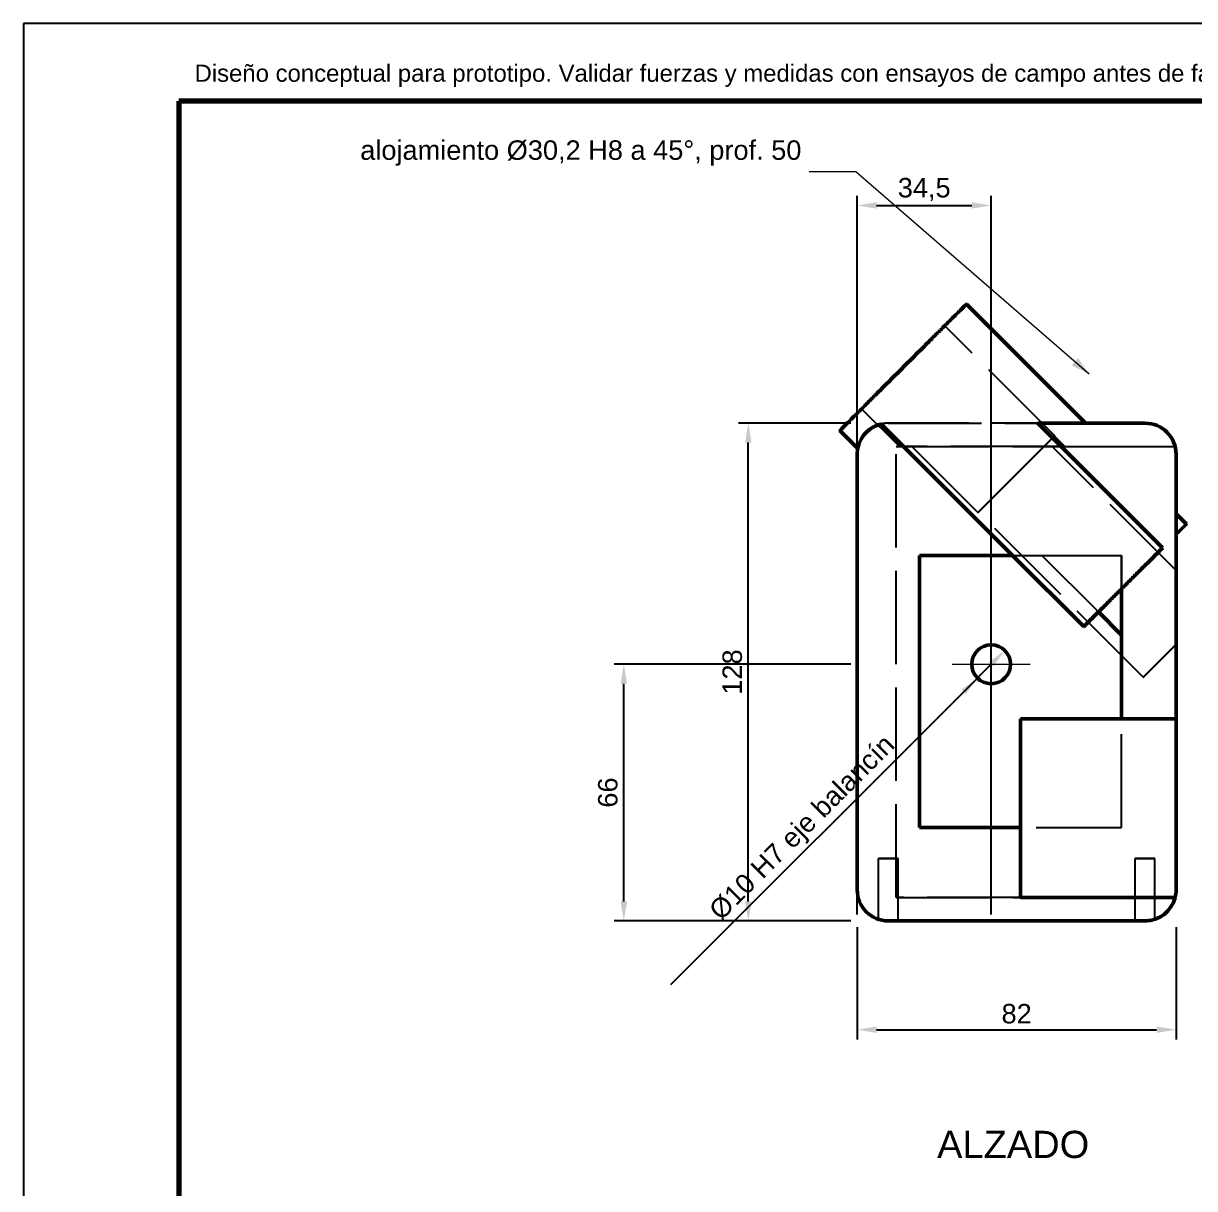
# Model space of a CAD drawing. Header units: millimetres. Extents: x 0 to 840, y 0 to 594.
# Drawn here: x 0 to 301.1, y 294.3 to 594 of the extents above; entities that cross this region are included whole.
import ezdxf
from ezdxf.enums import TextEntityAlignment as Align

# ---------------------------------------------------------------- set-up
doc = ezdxf.new("R2010")
doc.units = ezdxf.units.MM
doc.header["$LTSCALE"] = 2
doc.linetypes.add('ACAD_ISO02W100', pattern=[15, 12, -3])
doc.linetypes.add('ACAD_ISO04W100', pattern=[30, 24, -3, 0, -3])
for name, color, linetype, lineweight in [('COTAS', 4, 'Continuous', 18), ('EJES', 1, 'ACAD_ISO04W100', 18), ('MARCO', 7, 'Continuous', 70), ('OCULTAS', 8, 'ACAD_ISO02W100', 25), ('TEXTO', 7, 'Continuous', 25), ('VISIBLE', 7, 'Continuous', 50)]:
    doc.layers.add(name, color=color, linetype=linetype, lineweight=lineweight)
doc.styles.get("Standard").update_dxf_attribs({"font": 'arial.ttf'})
doc.dimstyles.new('ISO25', dxfattribs={"dimscale": 2, "dimtxt": 2.5, "dimasz": 2.5, "dimexe": 1.25, "dimexo": 0.8, "dimgap": 0.8, "dimtad": 1, "dimdec": 1, "dimtxsty": 'Standard', "dimcen": 2.5, "dimclrd": 4, "dimclre": 4, "dimclrt": 7, "dimazin": 3, "dimtfac": 1, "dimtmove": 0, "dimatfit": 3})

msp = doc.modelspace()

# ---------------------------------------------------------------- linework, layer by layer
at = {"layer": 'COTAS'}
for p, q in [((214.05, 555.82), (202.05, 555.82)), ((274.05, 503.82), (214.05, 555.82))]:
    msp.add_line(p, q, dxfattribs=at)
msp.add_solid([(274.05, 503.82), (271.2, 507.92), (269.58, 506.05)], dxfattribs=at)
at = {"layer": 'EJES'}
for p, q in [((248.84, 419.18), (248.84, 439.18)), ((238.84, 429.18), (258.84, 429.18))]:
    msp.add_line(p, q, dxfattribs=at)
at = {"layer": 'MARCO'}
for p, q in [((820, 574), (40, 574)), ((40, 574), (40, 20))]:
    msp.add_line(p, q, dxfattribs=at)
at = {"layer": 'OCULTAS'}
for p, q in [((265.18, 487.95), (236.89, 516.23)), ((225.23, 485.18), (215.54, 494.87)), ((222.39, 491.18), (288.39, 491.18)), ((267.8, 485.18), (265.11, 487.87)), ((224.39, 369.18), (224.39, 485.18)), ((224.39, 485.18), (296.14, 485.18)), ((224.39, 369.18), (224.39, 485.18)), ((224.39, 485.18), (228.47, 485.18)), ((245.44, 468.21), (228.47, 485.18)), ((296.39, 453.32), (264.53, 485.18)), ((264.53, 485.18), (296.14, 485.18)), ((214.39, 371.18), (214.39, 483.18)), ((296.39, 371.18), (296.39, 483.18)), ((296.39, 483.18), (296.39, 415.18)), ((296.39, 465.87), (296.39, 483.18)), ((245.44, 468.21), (245.53, 468.3)), ((287.95, 425.87), (245.53, 468.3)), ((296.39, 462.59), (296.39, 465.87)), ((296.39, 453.32), (296.39, 462.59)), ((282.39, 448.59), (292.91, 459.11)), ((230.39, 457.18), (282.39, 457.18)), ((230.39, 387.18), (230.39, 457.18)), ((230.39, 387.18), (230.39, 457.18)), ((230.39, 457.18), (261.86, 457.18)), ((230.39, 457.18), (282.39, 457.18)), ((230.39, 387.18), (230.39, 457.18)), ((254.33, 457.18), (282.39, 457.18)), ((276.42, 442.62), (261.86, 457.18)), ((282.39, 387.18), (282.39, 457.18)), ((282.39, 387.18), (282.39, 457.18)), ((282.39, 448.59), (282.39, 457.18)), ((272.66, 438.86), (282.39, 448.59)), ((282.39, 415.18), (282.39, 436.65)), ((287.95, 425.87), (296.39, 434.31)), ((296.39, 415.18), (296.39, 434.31)), ((256.39, 415.18), (256.39, 369.18)), ((256.39, 415.18), (296.39, 415.18)), ((230.39, 387.18), (282.39, 387.18)), ((230.39, 387.18), (256.39, 387.18)), ((230.39, 387.18), (282.39, 387.18)), ((219.89, 363.59), (219.89, 379.18)), ((219.89, 363.59), (219.89, 379.18)), ((224.89, 363.18), (224.89, 379.18)), ((224.89, 363.18), (224.89, 379.18)), ((285.89, 363.18), (285.89, 379.18)), ((290.89, 363.59), (290.89, 379.18)), ((256.39, 369.18), (224.39, 369.18)), ((224.39, 369.18), (256.39, 369.18)), ((285.89, 363.18), (285.89, 369.18)), ((290.89, 363.59), (290.89, 369.18)), ((222.39, 363.18), (288.39, 363.18))]:
    msp.add_line(p, q, dxfattribs=at)
msp.add_circle((248.84, 429.18), 5, dxfattribs=at)
msp.add_circle((248.84, 429.18), 5, dxfattribs=at)
msp.add_circle((248.84, 429.18), 5, dxfattribs=at)
for centre, start, end in [((222.39, 483.18), -270, -180), ((288.39, 483.18), 360, 450), ((288.39, 483.18), -360, -345.5225), ((288.39, 483.18), -360, -345.5225), ((222.39, 371.18), 180, 270), ((288.39, 371.18), -90, 0)]:
    msp.add_arc(centre, 8, start, end, dxfattribs=at)
for points, degree in [([(242.48, 521.82), (242.07, 521.41), (240.87, 520.2), (238.93, 518.27), (236.36, 515.69), (233.27, 512.61), (229.83, 509.17), (226.22, 505.55), (222.6, 501.93), (219.16, 498.5), (216.08, 495.41), (213.5, 492.84), (211.56, 490.9), (210.36, 489.7), (209.95, 489.29)], 1), ([(215.54, 494.87), (215.81, 495.14), (216.6, 495.93), (217.87, 497.2), (219.56, 498.89), (221.58, 500.92), (223.84, 503.18), (226.22, 505.55), (228.59, 507.93), (230.85, 510.18), (232.87, 512.21), (234.56, 513.9), (235.84, 515.17), (236.63, 515.96), (236.89, 516.23)], 1), ([(236.89, 516.23), (236.63, 515.96), (235.84, 515.17), (234.56, 513.9), (232.87, 512.21), (230.85, 510.18), (228.59, 507.93), (226.22, 505.55), (223.84, 503.18), (221.58, 500.92), (219.56, 498.89), (217.87, 497.2), (216.6, 495.93), (215.81, 495.14), (215.54, 494.87)], 1), ([(222.39, 491.18), (221.43, 491.19), (220.51, 491.01), (219.7, 490.72)], 3), ([(273.11, 491.18), (272.72, 491.18), (271.57, 491.18), (269.67, 491.18), (267.09, 491.18), (263.87, 491.18), (260.09, 491.18), (255.85, 491.18), (251.25, 491.18), (246.39, 491.18), (241.39, 491.18), (236.37, 491.18), (231.46, 491.18), (226.76, 491.18), (222.39, 491.18)], 1), ([(260.83, 491.18), (262.42, 491.18), (263.92, 491.18), (265.33, 491.18), (266.63, 491.18), (267.83, 491.18), (268.91, 491.18), (269.88, 491.18), (270.73, 491.18), (271.45, 491.18), (272.04, 491.18), (272.51, 491.18), (272.84, 491.18), (273.04, 491.18), (273.11, 491.18)], 1), ([(245.44, 468.21), (246.64, 469.4), (248.09, 470.86), (249.77, 472.54), (251.61, 474.37), (253.54, 476.31), (255.51, 478.28), (257.44, 480.21), (259.28, 482.04), (260.95, 483.71), (262.4, 485.17), (263.58, 486.35), (264.46, 487.23), (265, 487.76), (265.18, 487.95)], 1), ([(245.53, 468.3), (246.72, 469.48), (248.17, 470.94), (249.83, 472.6), (251.66, 474.42), (253.58, 476.34), (255.53, 478.3), (257.44, 480.21), (259.26, 482.03), (260.92, 483.68), (262.35, 485.12), (263.53, 486.3), (264.39, 487.16), (264.93, 487.69), (265.11, 487.87)], 1), ([(265.18, 487.95), (265.16, 487.93), (265.12, 487.89), (265.04, 487.81), (264.94, 487.71), (264.81, 487.58), (264.65, 487.42), (264.46, 487.23), (264.25, 487.02), (264.01, 486.77), (263.74, 486.5), (263.44, 486.21), (263.12, 485.89), (262.78, 485.55), (262.42, 485.18)], 1), ([(265.11, 487.87), (265.09, 487.86), (265.05, 487.82), (264.98, 487.75), (264.88, 487.65), (264.75, 487.52), (264.59, 487.36), (264.41, 487.18), (264.2, 486.97), (263.97, 486.73), (263.7, 486.47), (263.42, 486.19), (263.11, 485.87), (262.77, 485.54), (262.42, 485.18)], 1), ([(215.05, 486.35), (215.04, 486.34)], 1), ([(262.42, 485.18), (259.73, 485.18), (256.66, 485.18), (253.29, 485.18), (249.73, 485.18), (246.07, 485.18), (242.43, 485.18), (238.91, 485.18), (235.61, 485.18), (232.64, 485.18), (230.08, 485.18), (228, 485.18), (226.48, 485.18), (225.54, 485.18), (225.23, 485.18)], 1), ([(225.23, 485.18), (225.25, 485.18), (225.3, 485.18), (225.38, 485.18), (225.5, 485.18), (225.65, 485.18), (225.84, 485.18), (226.06, 485.18), (226.31, 485.18), (226.59, 485.18), (226.9, 485.18), (227.25, 485.18), (227.63, 485.18), (228.04, 485.18), (228.47, 485.18)], 1), ([(267.8, 485.18), (267.77, 485.18), (267.68, 485.18), (267.54, 485.18), (267.34, 485.18), (267.08, 485.18), (266.77, 485.18), (266.41, 485.18), (265.99, 485.18), (265.51, 485.18), (264.99, 485.18), (264.42, 485.18), (263.8, 485.18), (263.13, 485.18), (262.42, 485.18)], 1), ([(264.53, 485.18), (264.97, 485.18), (265.38, 485.18), (265.76, 485.18), (266.11, 485.18), (266.42, 485.18), (266.71, 485.18), (266.96, 485.18), (267.18, 485.18), (267.37, 485.18), (267.52, 485.18), (267.64, 485.18), (267.73, 485.18), (267.78, 485.18), (267.8, 485.18)], 1), ([(296.39, 462.59), (296.39, 463.3), (296.39, 463.97), (296.39, 464.59), (296.39, 465.16), (296.39, 465.67), (296.39, 466.14), (296.39, 466.55), (296.39, 466.91), (296.39, 467.21), (296.39, 467.46), (296.39, 467.65), (296.39, 467.79), (296.39, 467.88), (296.39, 467.9)], 1), ([(296.39, 467.9), (296.39, 467.89), (296.39, 467.86), (296.39, 467.81), (296.39, 467.74), (296.39, 467.64), (296.39, 467.53), (296.39, 467.39), (296.39, 467.24), (296.39, 467.06), (296.39, 466.86), (296.39, 466.65), (296.39, 466.41), (296.39, 466.15), (296.39, 465.87)], 1), ([(299.05, 465.25), (299.03, 465.23), (298.99, 465.19), (298.92, 465.12), (298.83, 465.02), (298.7, 464.9), (298.55, 464.75), (298.37, 464.57), (298.16, 464.36), (297.93, 464.13), (297.67, 463.87), (297.39, 463.59), (297.08, 463.28), (296.75, 462.95), (296.39, 462.59)], 1), ([(287.95, 425.87), (288.36, 426.28), (288.81, 426.72), (289.3, 427.21), (289.82, 427.73), (290.37, 428.29), (290.96, 428.87), (291.57, 429.48), (292.21, 430.12), (292.87, 430.78), (293.55, 431.46), (294.24, 432.16), (294.95, 432.87), (295.67, 433.58), (296.39, 434.31)], 1), ([(224.89, 379.18), (224.83, 379.18), (224.64, 379.18), (224.35, 379.18), (223.95, 379.18), (223.48, 379.18), (222.95, 379.18), (222.39, 379.18), (221.83, 379.18), (221.31, 379.18), (220.83, 379.18), (220.44, 379.18), (220.14, 379.18), (219.95, 379.18), (219.89, 379.18)], 1), ([(219.89, 379.18), (219.95, 379.18), (220.14, 379.18), (220.44, 379.18), (220.83, 379.18), (221.31, 379.18), (221.83, 379.18), (222.39, 379.18), (222.95, 379.18), (223.48, 379.18), (223.95, 379.18), (224.35, 379.18), (224.64, 379.18), (224.83, 379.18), (224.89, 379.18)], 1), ([(224.89, 379.18), (224.83, 379.18), (224.64, 379.18), (224.35, 379.18), (223.95, 379.18), (223.48, 379.18), (222.95, 379.18), (222.39, 379.18), (221.83, 379.18), (221.31, 379.18), (220.83, 379.18), (220.44, 379.18), (220.14, 379.18), (219.95, 379.18), (219.89, 379.18)], 1), ([(219.89, 379.18), (219.95, 379.18), (220.14, 379.18), (220.44, 379.18), (220.83, 379.18), (221.31, 379.18), (221.83, 379.18), (222.39, 379.18), (222.95, 379.18), (223.48, 379.18), (223.95, 379.18), (224.35, 379.18), (224.64, 379.18), (224.83, 379.18), (224.89, 379.18)], 1), ([(290.89, 379.18), (290.83, 379.18), (290.64, 379.18), (290.35, 379.18), (289.95, 379.18), (289.48, 379.18), (288.95, 379.18), (288.39, 379.18), (287.83, 379.18), (287.31, 379.18), (286.83, 379.18), (286.44, 379.18), (286.14, 379.18), (285.95, 379.18), (285.89, 379.18)], 1), ([(285.89, 379.18), (285.95, 379.18), (286.14, 379.18), (286.44, 379.18), (286.83, 379.18), (287.31, 379.18), (287.83, 379.18), (288.39, 379.18), (288.95, 379.18), (289.48, 379.18), (289.95, 379.18), (290.35, 379.18), (290.64, 379.18), (290.83, 379.18), (290.89, 379.18)], 1), ([(290.89, 369.18), (290.83, 369.18), (290.64, 369.18), (290.35, 369.18), (289.95, 369.18), (289.48, 369.18), (288.95, 369.18), (288.39, 369.18), (287.83, 369.18), (287.31, 369.18), (286.83, 369.18), (286.44, 369.18), (286.14, 369.18), (285.95, 369.18), (285.89, 369.18)], 1), ([(285.89, 369.18), (285.95, 369.18), (286.14, 369.18), (286.44, 369.18), (286.83, 369.18), (287.31, 369.18), (287.83, 369.18), (288.39, 369.18), (288.95, 369.18), (289.48, 369.18), (289.95, 369.18), (290.35, 369.18), (290.64, 369.18), (290.83, 369.18), (290.89, 369.18)], 1), ([(290.31, 363.42), (290.7, 363.52), (290.89, 363.59), (290.89, 363.59)], 3)]:
    msp.add_open_spline(points, degree=degree, dxfattribs=at)
for points, degree, knots in [([(214.54, 484.7), (214.53, 484.71), (214.56, 484.82), (214.61, 485.04), (214.66, 485.26), (214.75, 485.59), (214.9, 485.99), (215, 486.26), (215.14, 486.57), (215.31, 486.91)], 3, [0, 0, 0, 0, 0.1850588, 0.1850588, 0.1850588, 0.3701175, 0.3701175, 0.3701175, 0.4978211, 0.4978211, 0.4978211, 0.4978211]), ([(296.39, 465.87), (296.39, 465.81), (296.39, 465.75), (296.39, 465.69), (296.39, 465.56), (296.39, 465.43), (296.39, 465.29), (296.39, 465.16), (296.39, 465.01), (296.39, 464.87), (296.39, 464.72), (296.39, 464.57), (296.39, 464.41), (296.39, 463.86), (296.39, 463.26), (296.39, 462.59)], 3, [0, 0, 0, 0, 0.071429, 0.071429, 0.071429, 0.214286, 0.214286, 0.214286, 0.357143, 0.357143, 0.357143, 0.5, 0.5, 0.5, 1, 1, 1, 1]), ([(261.86, 457.18), (263.12, 457.18), (264.46, 457.18), (265.84, 457.18), (267.27, 457.18), (268.74, 457.18), (270.24, 457.18), (271.76, 457.18), (273.3, 457.18), (276.39, 457.18), (277.93, 457.18), (279.44, 457.18), (280.93, 457.18), (282.39, 457.18)], 1, [0, 0, 0.071429, 0.142857, 0.214286, 0.285714, 0.357143, 0.428571, 0.5, 0.571429, 0.714286, 0.785714, 0.857143, 0.928571, 1, 1]), ([(282.39, 457.18), (282.39, 456.46), (282.39, 455.73), (282.39, 454.98), (282.39, 454.24), (282.39, 453.48), (282.39, 452.72), (282.39, 451.95), (282.39, 451.19), (282.39, 450.41), (282.39, 449.64), (282.39, 448.09), (282.39, 446.56), (282.39, 445.8), (282.39, 445.03), (282.39, 444.28), (282.39, 443.53), (282.39, 442.8), (282.39, 442.06), (282.39, 441.35), (282.39, 440.63), (282.39, 439.94), (282.39, 439.25), (282.39, 438.58), (282.39, 437.92), (282.39, 437.28), (282.39, 436.65)], 2, [0, 0, 0, 0.071429, 0.071429, 0.142857, 0.142857, 0.214286, 0.214286, 0.285714, 0.285714, 0.357143, 0.357143, 0.5, 0.5, 0.571429, 0.571429, 0.642857, 0.642857, 0.714286, 0.714286, 0.785714, 0.785714, 0.857143, 0.857143, 0.928571, 0.928571, 1, 1, 1]), ([(296.39, 453.32), (296.39, 452.87), (296.39, 452.42), (296.39, 451.91), (296.39, 451.41), (296.39, 450.86), (296.39, 450.32), (296.39, 449.73), (296.39, 449.14), (296.39, 448.51), (296.39, 447.88), (296.39, 447.21), (296.39, 446.55), (296.39, 445.85), (296.39, 445.15), (296.39, 444.43), (296.39, 443.7), (296.39, 442.95), (296.39, 442.2), (296.39, 441.43), (296.39, 440.67), (296.39, 439.88), (296.39, 439.1), (296.39, 438.3), (296.39, 437.51), (296.39, 435.91), (296.39, 434.31)], 2, [0, 0, 0, 0.071429, 0.071429, 0.142857, 0.142857, 0.214286, 0.214286, 0.285714, 0.285714, 0.357143, 0.357143, 0.428571, 0.428571, 0.5, 0.5, 0.571429, 0.571429, 0.642857, 0.642857, 0.714286, 0.714286, 0.785714, 0.785714, 0.857143, 0.857143, 1, 1, 1]), ([(222.39, 363.18), (221.7, 363.18), (221.08, 363.28), (220.68, 363.37), (220.14, 363.49), (219.89, 363.59), (219.89, 363.59)], 3, [0, 0, 0, 0, 0.2149531, 0.2149531, 0.2149531, 0.5000411, 0.5000411, 0.5000411, 0.5000411]), ([(219.89, 363.59), (219.89, 363.59), (220.14, 363.49), (220.68, 363.37), (221.08, 363.28), (221.7, 363.18), (222.39, 363.18)], 3, [0, 0, 0, 0, 0.570228, 0.570228, 0.570228, 1, 1, 1, 1]), ([(222.39, 363.18), (221.7, 363.18), (221.08, 363.28), (220.68, 363.37), (220.14, 363.49), (219.89, 363.59), (219.89, 363.59)], 3, [0, 0, 0, 0, 0.2149531, 0.2149531, 0.2149531, 0.5000411, 0.5000411, 0.5000411, 0.5000411]), ([(219.89, 363.59), (219.89, 363.59), (220.14, 363.49), (220.68, 363.37), (221.08, 363.28), (221.7, 363.18), (222.39, 363.18)], 3, [0, 0, 0, 0, 0.570228, 0.570228, 0.570228, 1, 1, 1, 1]), ([(222.39, 363.18), (222.53, 363.18), (222.67, 363.18), (222.95, 363.18), (223.22, 363.18), (223.35, 363.18), (223.48, 363.18), (223.6, 363.18), (223.72, 363.18), (223.84, 363.18), (223.95, 363.18), (224.05, 363.18), (224.16, 363.18), (224.25, 363.18), (224.35, 363.18), (224.43, 363.18), (224.51, 363.18), (224.58, 363.18), (224.64, 363.18), (224.7, 363.18), (224.75, 363.18), (224.79, 363.18), (224.83, 363.18), (224.85, 363.18), (224.87, 363.18), (224.88, 363.18), (224.89, 363.18)], 2, [0, 0, 0, 0.071429, 0.071429, 0.214286, 0.214286, 0.285714, 0.285714, 0.357143, 0.357143, 0.428571, 0.428571, 0.5, 0.5, 0.571429, 0.571429, 0.642857, 0.642857, 0.714286, 0.714286, 0.785714, 0.785714, 0.857143, 0.857143, 0.928571, 0.928571, 1, 1, 1]), ([(285.89, 363.18), (285.9, 363.18), (285.91, 363.18), (285.93, 363.18), (285.95, 363.18), (285.99, 363.18), (286.03, 363.18), (286.08, 363.18), (286.14, 363.18), (286.21, 363.18), (286.27, 363.18), (286.36, 363.18), (286.44, 363.18), (286.53, 363.18), (286.62, 363.18), (286.73, 363.18), (286.83, 363.18), (286.95, 363.18), (287.06, 363.18), (287.18, 363.18), (287.31, 363.18), (287.44, 363.18), (287.56, 363.18), (287.7, 363.18), (287.83, 363.18), (288.11, 363.18), (288.39, 363.18)], 2, [0, 0, 0, 0.071429, 0.071429, 0.142857, 0.142857, 0.214286, 0.214286, 0.285714, 0.285714, 0.357143, 0.357143, 0.428571, 0.428571, 0.5, 0.5, 0.571429, 0.571429, 0.642857, 0.642857, 0.714286, 0.714286, 0.785714, 0.785714, 0.857143, 0.857143, 1, 1, 1]), ([(290.89, 363.59), (290.89, 363.59), (290.64, 363.49), (290.1, 363.37), (289.7, 363.28), (289.08, 363.18), (288.39, 363.18)], 3, [0, 0, 0, 0, 0.57047, 0.57047, 0.57047, 1, 1, 1, 1]), ([(288.39, 363.18), (289.08, 363.18), (289.7, 363.28), (290.1, 363.37), (290.64, 363.49), (290.89, 363.59), (290.89, 363.59)], 3, [0, 0, 0, 0, 0.429854, 0.429854, 0.429854, 1, 1, 1, 1]), ([(290.89, 363.59), (290.89, 363.59), (290.64, 363.49), (290.1, 363.37), (289.7, 363.28), (289.08, 363.18), (288.39, 363.18)], 3, [0, 0, 0, 0, 0.57047, 0.57047, 0.57047, 1, 1, 1, 1])]:
    msp.add_open_spline(points, degree=degree, knots=knots, dxfattribs=at)
at = {"layer": 'TEXTO'}
for p, q in [((840, 594), (0, 594)), ((0, 594), (0, 0))]:
    msp.add_line(p, q, dxfattribs=at)
at = {"layer": 'VISIBLE'}
for p, q in [((273.11, 491.18), (242.48, 521.82)), ((254.33, 457.18), (220.55, 490.97)), ((292.91, 459.11), (260.83, 491.18)), ((260.83, 491.18), (288.39, 491.18)), ((214.54, 484.7), (209.95, 489.29)), ((214.39, 371.18), (214.39, 483.18)), ((296.39, 415.18), (296.39, 483.18)), ((299.05, 465.25), (296.39, 467.9)), ((230.39, 387.18), (230.39, 457.18)), ((230.39, 457.18), (254.33, 457.18)), ((272.66, 438.86), (254.33, 457.18)), ((282.39, 415.18), (282.39, 448.59)), ((282.39, 436.65), (276.42, 442.62)), ((256.39, 387.18), (256.39, 415.18)), ((282.39, 415.18), (256.39, 415.18)), ((282.39, 415.18), (296.39, 415.18)), ((296.39, 415.18), (296.39, 371.18)), ((230.39, 387.18), (256.39, 387.18)), ((256.39, 387.18), (256.39, 369.18)), ((256.39, 369.18), (296.14, 369.18)), ((296.14, 369.18), (256.39, 369.18)), ((222.39, 363.18), (288.39, 363.18))]:
    msp.add_line(p, q, dxfattribs=at)
msp.add_circle((248.84, 429.18), 5, dxfattribs=at)
for centre, start, end in [((222.39, 483.18), -256.6945, -180), ((288.39, 483.18), 360, 450), ((222.39, 371.18), 180, 270), ((288.39, 371.18), -14.4775, 0), ((288.39, 371.18), -90, -14.4775)]:
    msp.add_arc(centre, 8, start, end, dxfattribs=at)
for points in [[(209.95, 489.29), (210.36, 489.7), (211.56, 490.9), (213.5, 492.84), (216.08, 495.41), (219.16, 498.5), (222.6, 501.93), (226.22, 505.55), (229.83, 509.17), (233.27, 512.61), (236.36, 515.69), (238.93, 518.27), (240.87, 520.2), (242.07, 521.41), (242.48, 521.82)], [(296.39, 462.59), (296.75, 462.95), (297.08, 463.28), (297.39, 463.59), (297.67, 463.87), (297.93, 464.13), (298.16, 464.36), (298.37, 464.57), (298.55, 464.75), (298.7, 464.9), (298.83, 465.02), (298.92, 465.12), (298.99, 465.19), (299.03, 465.23), (299.05, 465.25)], [(272.66, 438.86), (273.93, 440.13), (275.27, 441.47), (276.69, 442.89), (278.17, 444.36), (279.68, 445.88), (281.23, 447.42), (282.78, 448.98), (284.34, 450.54), (285.89, 452.09), (287.4, 453.6), (288.88, 455.08), (290.29, 456.49), (291.64, 457.84), (292.91, 459.11)]]:
    msp.add_open_spline(points, degree=1, dxfattribs=at)
for points, degree, knots in [([(215.31, 486.91), (215.52, 487.31), (215.8, 487.75), (216.16, 488.21), (216.53, 488.66), (217, 489.14), (217.59, 489.58), (218.35, 490.15), (219.35, 490.69), (220.55, 490.97)], 3, [0, 0, 0, 0, 0.304517, 0.304517, 0.304517, 0.609033, 0.609033, 0.609033, 1, 1, 1, 1]), ([(219.7, 490.72), (218.92, 490.44), (218.26, 490.07), (217.71, 489.67), (216.93, 489.11), (216.37, 488.5), (215.95, 487.92), (215.53, 487.35), (215.24, 486.81), (215.05, 486.35)], 3, [0, 0, 0, 0, 0.262003, 0.262003, 0.262003, 0.631002, 0.631002, 0.631002, 1, 1, 1, 1]), ([(215.04, 486.34), (214.99, 486.22), (214.94, 486.1), (214.9, 485.99), (214.75, 485.59), (214.66, 485.26), (214.61, 485.04), (214.56, 484.82), (214.53, 484.71), (214.54, 484.7)], 3, [0, 0, 0, 0, 0.123345, 0.123345, 0.123345, 0.561672, 0.561672, 0.561672, 1, 1, 1, 1]), ([(224.89, 363.18), (224.88, 363.18), (224.87, 363.18), (224.85, 363.18), (224.83, 363.18), (224.79, 363.18), (224.75, 363.18), (224.7, 363.18), (224.64, 363.18), (224.58, 363.18), (224.51, 363.18), (224.43, 363.18), (224.35, 363.18), (224.25, 363.18), (224.16, 363.18), (224.05, 363.18), (223.95, 363.18), (223.84, 363.18), (223.72, 363.18), (223.6, 363.18), (223.48, 363.18), (223.35, 363.18), (223.22, 363.18), (223.08, 363.18), (222.95, 363.18), (222.67, 363.18), (222.39, 363.18)], 2, [0, 0, 0, 0.1122, 0.1122, 0.224399, 0.224399, 0.336599, 0.336599, 0.448799, 0.448799, 0.560999, 0.560999, 0.673198, 0.673198, 0.785398, 0.785398, 0.897598, 0.897598, 1.009798, 1.009798, 1.121997, 1.121997, 1.234197, 1.234197, 1.346397, 1.346397, 1.570796, 1.570796, 1.570796]), ([(222.39, 363.18), (222.53, 363.18), (222.67, 363.18), (222.95, 363.18), (223.22, 363.18), (223.35, 363.18), (223.48, 363.18), (223.6, 363.18), (223.72, 363.18), (223.84, 363.18), (223.95, 363.18), (224.05, 363.18), (224.16, 363.18), (224.25, 363.18), (224.35, 363.18), (224.43, 363.18), (224.51, 363.18), (224.58, 363.18), (224.64, 363.18), (224.7, 363.18), (224.75, 363.18), (224.79, 363.18), (224.83, 363.18), (224.85, 363.18), (224.87, 363.18), (224.88, 363.18), (224.89, 363.18)], 2, [0, 0, 0, 0.071429, 0.071429, 0.214286, 0.214286, 0.285714, 0.285714, 0.357143, 0.357143, 0.428571, 0.428571, 0.5, 0.5, 0.571429, 0.571429, 0.642857, 0.642857, 0.714286, 0.714286, 0.785714, 0.785714, 0.857143, 0.857143, 0.928571, 0.928571, 1, 1, 1]), ([(224.89, 363.18), (224.88, 363.18), (224.87, 363.18), (224.85, 363.18), (224.83, 363.18), (224.79, 363.18), (224.75, 363.18), (224.7, 363.18), (224.64, 363.18), (224.58, 363.18), (224.51, 363.18), (224.43, 363.18), (224.35, 363.18), (224.25, 363.18), (224.16, 363.18), (224.05, 363.18), (223.95, 363.18), (223.84, 363.18), (223.72, 363.18), (223.6, 363.18), (223.48, 363.18), (223.35, 363.18), (223.22, 363.18), (223.08, 363.18), (222.95, 363.18), (222.67, 363.18), (222.39, 363.18)], 2, [0, 0, 0, 0.1122, 0.1122, 0.224399, 0.224399, 0.336599, 0.336599, 0.448799, 0.448799, 0.560999, 0.560999, 0.673198, 0.673198, 0.785398, 0.785398, 0.897598, 0.897598, 1.009798, 1.009798, 1.121997, 1.121997, 1.234197, 1.234197, 1.346397, 1.346397, 1.570796, 1.570796, 1.570796]), ([(288.39, 363.18), (288.11, 363.18), (287.83, 363.18), (287.7, 363.18), (287.56, 363.18), (287.44, 363.18), (287.31, 363.18), (287.18, 363.18), (287.06, 363.18), (286.95, 363.18), (286.83, 363.18), (286.73, 363.18), (286.62, 363.18), (286.53, 363.18), (286.44, 363.18), (286.36, 363.18), (286.27, 363.18), (286.21, 363.18), (286.14, 363.18), (286.08, 363.18), (286.03, 363.18), (285.99, 363.18), (285.95, 363.18), (285.93, 363.18), (285.91, 363.18), (285.9, 363.18), (285.89, 363.18)], 2, [0, 0, 0, 0.142857, 0.142857, 0.214286, 0.214286, 0.285714, 0.285714, 0.357143, 0.357143, 0.428571, 0.428571, 0.5, 0.5, 0.571429, 0.571429, 0.642857, 0.642857, 0.714286, 0.714286, 0.785714, 0.785714, 0.857143, 0.857143, 0.928571, 0.928571, 1, 1, 1]), ([(285.89, 363.18), (285.9, 363.18), (285.91, 363.18), (285.93, 363.18), (285.95, 363.18), (285.99, 363.18), (286.03, 363.18), (286.08, 363.18), (286.14, 363.18), (286.21, 363.18), (286.27, 363.18), (286.36, 363.18), (286.44, 363.18), (286.53, 363.18), (286.62, 363.18), (286.73, 363.18), (286.83, 363.18), (286.95, 363.18), (287.06, 363.18), (287.18, 363.18), (287.31, 363.18), (287.44, 363.18), (287.56, 363.18), (287.7, 363.18), (287.83, 363.18), (288.11, 363.18), (288.39, 363.18)], 2, [0, 0, 0, 0.071429, 0.071429, 0.142857, 0.142857, 0.214286, 0.214286, 0.285714, 0.285714, 0.357143, 0.357143, 0.428571, 0.428571, 0.5, 0.5, 0.571429, 0.571429, 0.642857, 0.642857, 0.714286, 0.714286, 0.785714, 0.785714, 0.857143, 0.857143, 1, 1, 1]), ([(288.39, 363.18), (288.11, 363.18), (287.83, 363.18), (287.7, 363.18), (287.56, 363.18), (287.44, 363.18), (287.31, 363.18), (287.18, 363.18), (287.06, 363.18), (286.95, 363.18), (286.83, 363.18), (286.73, 363.18), (286.62, 363.18), (286.53, 363.18), (286.44, 363.18), (286.36, 363.18), (286.27, 363.18), (286.21, 363.18), (286.14, 363.18), (286.08, 363.18), (286.03, 363.18), (285.99, 363.18), (285.95, 363.18), (285.93, 363.18), (285.91, 363.18), (285.9, 363.18), (285.89, 363.18)], 2, [0, 0, 0, 0.142857, 0.142857, 0.214286, 0.214286, 0.285714, 0.285714, 0.357143, 0.357143, 0.428571, 0.428571, 0.5, 0.5, 0.571429, 0.571429, 0.642857, 0.642857, 0.714286, 0.714286, 0.785714, 0.785714, 0.857143, 0.857143, 0.928571, 0.928571, 1, 1, 1]), ([(288.39, 363.18), (289.08, 363.18), (289.7, 363.28), (290.1, 363.37), (290.18, 363.39), (290.25, 363.4), (290.31, 363.42)], 3, [0, 0, 0, 0, 0.4298541, 0.4298541, 0.4298541, 0.5085877, 0.5085877, 0.5085877, 0.5085877])]:
    msp.add_open_spline(points, degree=degree, knots=knots, dxfattribs=at)

# ---------------------------------------------------------------- texts
at = {"layer": 'TEXTO'}
msp.add_text('Diseño conceptual para prototipo. Validar fuerzas y medidas con ensayos de campo antes de fabricar en serie.', height=4.4, dxfattribs=at).set_placement((44, 579))
msp.add_text('alojamiento %%c30,2 H8 a 45°, prof. 50', height=5, dxfattribs=at).set_placement((200.05, 557.42), align=Align.BOTTOM_RIGHT)
msp.add_text('ALZADO', height=7, dxfattribs=at).set_placement((254.5, 309.18), align=Align.TOP_CENTER)

# ---------------------------------------------------------------- dimensions: what is measured, and where the dimension line sits
at = {"layer": 'COTAS'}
for base, p1, p2 in [((214.3907, 547.1845), (214.3907, 363.1845), (248.8431, 363.1845)), ((214.39, 335.18), (214.39, 363.18), (296.39, 363.18))]:
    msp.add_linear_dim(base=base, p1=p1, p2=p2, dimstyle='ISO25', dxfattribs=at).render()
for base, p2 in [((186.39, 363.18), (214.39, 491.18)), ((154.39, 363.18), (214.39, 429.18))]:
    msp.add_linear_dim(base=base, p1=(214.39, 363.18), p2=p2, angle=90, dimstyle='ISO25', dxfattribs=at).render()
msp.add_diameter_dim_2p(p1=(252.38, 432.72), p2=(245.31, 425.65), text='%%c10 H7 eje balancín', dimstyle='ISO25', override={"dimtmove": 0}, dxfattribs=at).render()

doc.saveas('drawing.dxf')
